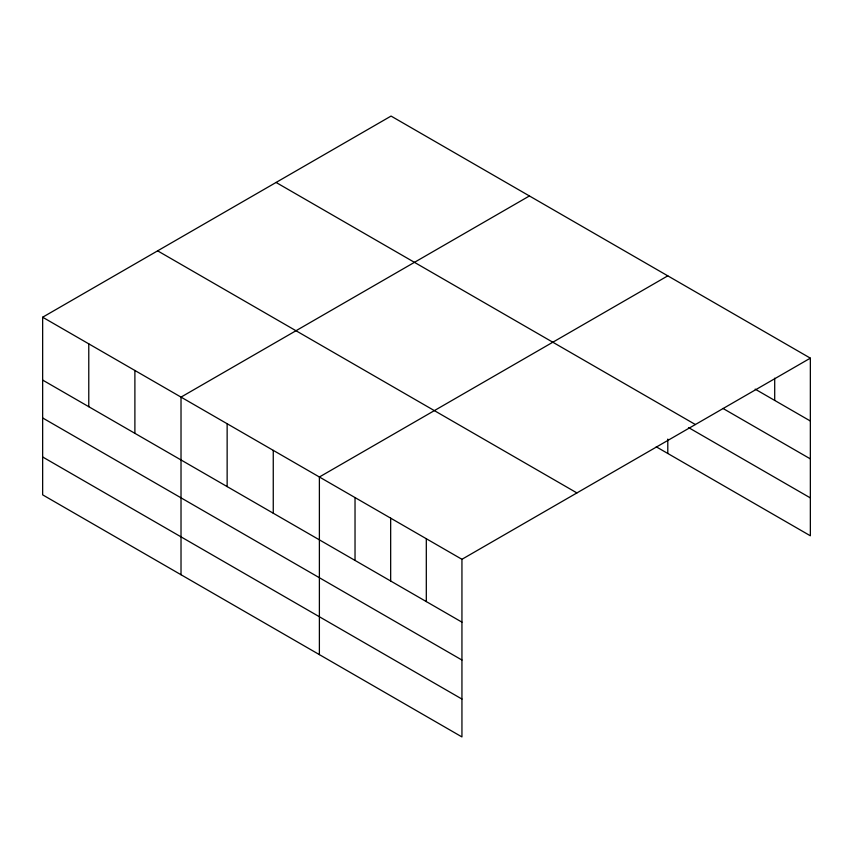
<?xml version="1.0" encoding="UTF-8"?>
<svg xmlns="http://www.w3.org/2000/svg" width="853" height="853" viewBox="0 0 853 853"><rect width="100%" height="100%" fill="white"/><g stroke="black" fill="none" stroke-linecap="round" stroke-linejoin="round"><path stroke-width="1.28" d="M42.65 317.22L461.942 559.301L461.942 736.928L42.65 494.847L42.65 317.22L391.058 116.072L810.35 358.153L810.35 535.78L656.256 446.812M529.425 195.955L181.017 397.114L181.017 574.73M667.792 275.85L319.385 476.998L319.385 654.624M461.942 559.301L810.35 358.153M755.161 389.139L810.35 421.009M722.971 408.438L810.35 458.882M276.084 182.457L695.376 424.527M688.488 427.545L810.35 497.907M157.624 250.846L576.916 492.927M42.65 380.075L461.942 622.157M42.65 417.949L461.942 660.03M42.65 456.973L461.942 699.055M774.705 378.167L774.705 400.43M667.792 439.103L667.792 453.465M426.308 538.723L426.308 601.578M390.663 518.144L390.663 581M355.029 497.576L355.029 560.421M273.259 450.363L273.259 513.218M227.143 423.738L227.143 486.594M134.891 370.479L134.891 433.335M88.776 343.855L88.776 406.7"/></g></svg>
